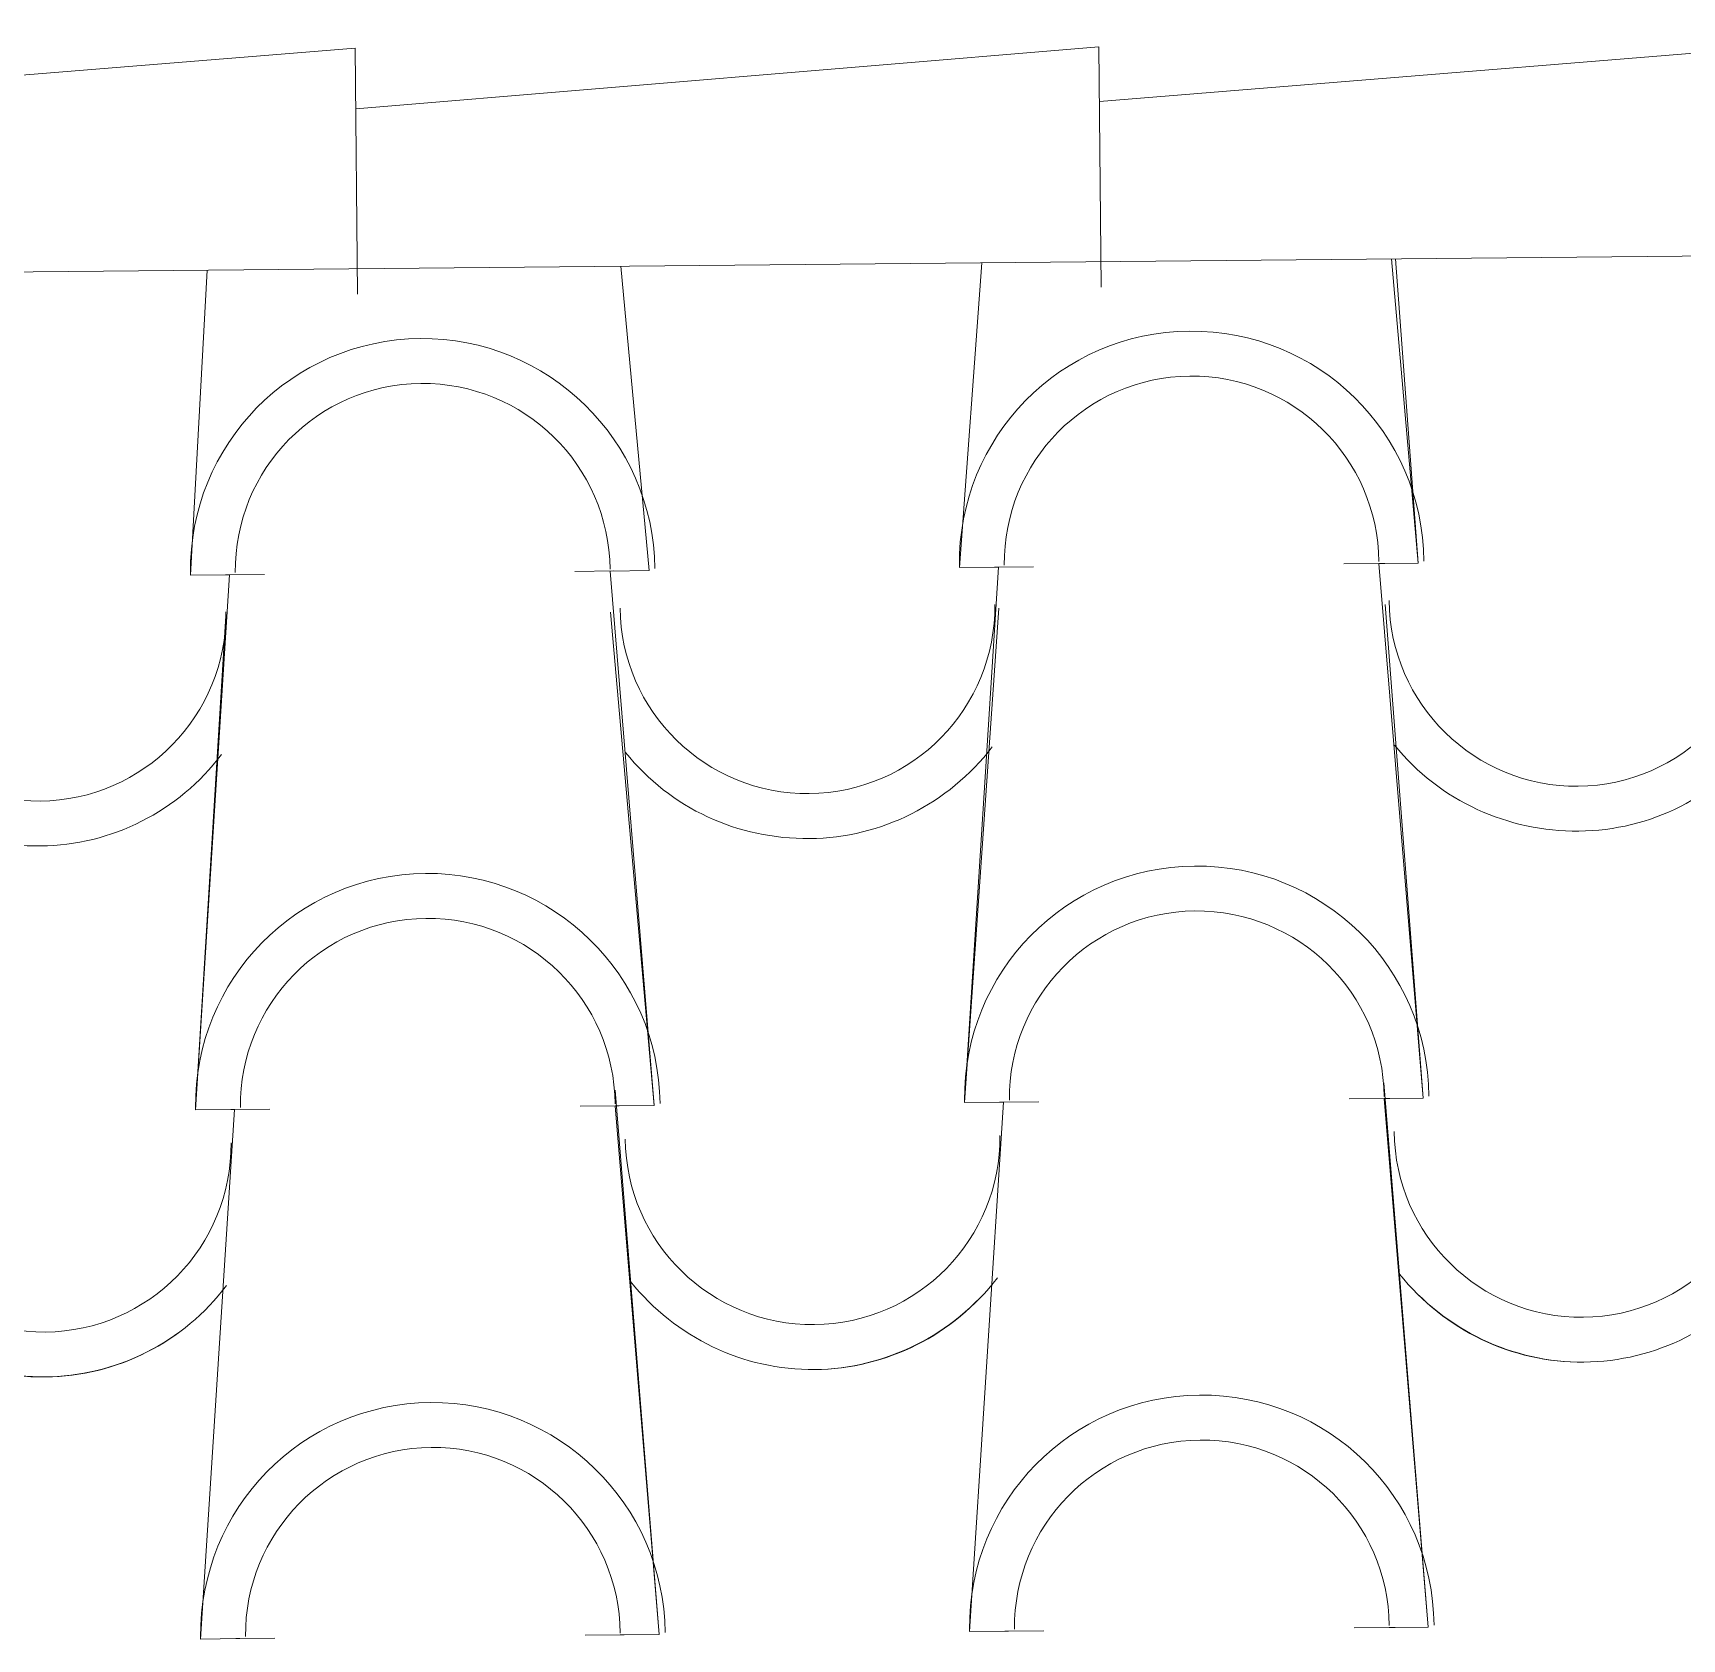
# Model space of a CAD drawing. Header units: millimetres. Extents: x 36985 to 49607, y -23856 to -17842.
# Drawn here: x 47109 to 47798, y -18523 to -17853 of the extents above; entities that cross this region are included whole.
import ezdxf

# ---------------------------------------------------------------- set-up
doc = ezdxf.new("R2010")
doc.units = ezdxf.units.MM
doc.layers.add('A-COB-___-___-EXI', color=250, linetype='Continuous', lineweight=25)

msp = doc.modelspace()

# ---------------------------------------------------------------- linework, layer by layer
at = {"layer": 'A-COB-___-___-EXI', "color": 18, "lineweight": 9}
for p, q in [((47351.8, -18076.96), (47335.51, -18077.11)), ((47350.17, -18076.97), (47366.46, -18076.81)), ((47512.25, -18075.41), (47495.96, -18075.57)), ((47510.62, -18075.43), (47526.91, -18075.27)), ((47673.51, -18073.86), (47656.41, -18074.03)), ((47671.07, -18073.89), (47687.36, -18073.73)), ((47191.36, -18078.5), (47175.07, -18078.66)), ((47189.73, -18078.51), (47206.02, -18078.36)), ((47675.66, -18297.02), (47658.56, -18297.19)), ((47673.22, -18297.05), (47689.5, -18296.89)), ((47191.87, -18301.68), (47208.16, -18301.52)), ((47353.95, -18300.12), (47337.66, -18300.27)), ((47352.32, -18300.13), (47368.61, -18299.98)), ((47512.77, -18298.59), (47529.06, -18298.43))]:
    msp.add_line(p, q, dxfattribs=at)
at = {"layer": 'A-COB-___-___-EXI', "color": 18, "lineweight": 9, "flags": 128}
for points in [[(47907.77, -17955.13), (47906.78, -17852.51), (47554.37, -17881.15)], [(47244.8, -17961.51), (47243.82, -17858.89), (46889.77, -17887.54)], [(47555.11, -17958.52), (47554.15, -17858.34), (47244.06, -17884.13)], [(37541.28, -18044.22), (48962.39, -17934.4), (48974.2, -18061.36), (48957.91, -18061.51), (48974.2, -18061.36), (48957.91, -18061.51), (48974.2, -18061.36), (48962.39, -17934.4), (48974.2, -18061.36), (48957.91, -18061.51), (48976.35, -18284.52), (48960.06, -18284.67), (48978.47, -18505.23), (48962.18, -18505.39), (48978.47, -18505.23), (48962.18, -18505.39), (48978.47, -18505.23), (48962.18, -18505.39), (48978.47, -18505.23), (48960.06, -18284.67), (48976.35, -18284.52), (48960.06, -18284.67)], [(47675.34, -18517.76), (47691.63, -18517.61), (47675.34, -18517.76), (47691.63, -18517.61), (47675.34, -18517.76), (47691.63, -18517.61), (47675.34, -18517.76), (47691.63, -18517.61), (47673.15, -18290.53), (47691.63, -18517.61), (47675.34, -18517.76), (47691.63, -18517.61), (47673.22, -18297.05), (47689.5, -18296.89), (47673.68, -18090.97), (47689.5, -18296.89), (47673.22, -18297.05), (47689.5, -18296.89), (47673.22, -18297.05), (47689.5, -18296.89), (47671.07, -18073.89), (47687.36, -18073.73), (47676.36, -17946.77)], [(47177.21, -18301.82), (47193.5, -18301.66), (47177.21, -18301.82), (47193.5, -18301.66), (47179.33, -18522.53), (47193.5, -18301.66), (47177.21, -18301.82), (47189.89, -18095.62), (47177.21, -18301.82), (47193.5, -18301.66), (47177.21, -18301.82), (47191.36, -18078.5), (47175.07, -18078.66), (47181.99, -17951.52), (47175.07, -18078.66), (47191.36, -18078.5), (47175.07, -18078.66), (47191.36, -18078.5), (47175.07, -18078.66), (47181.99, -17951.52)], [(47354.44, -18520.85), (47370.73, -18520.69), (47354.44, -18520.85), (47370.73, -18520.69), (47354.44, -18520.85), (47370.73, -18520.69), (47354.44, -18520.85), (47370.73, -18520.69), (47352.26, -18293.62), (47370.73, -18520.69), (47354.44, -18520.85), (47370.73, -18520.69), (47352.32, -18300.13), (47368.61, -18299.98), (47350.34, -18094.08), (47368.61, -18299.98), (47352.32, -18300.13), (47368.61, -18299.98), (47352.32, -18300.13), (47368.61, -18299.98), (47350.17, -18076.97), (47366.46, -18076.81), (47354.65, -17949.86), (47366.46, -18076.81), (47350.17, -18076.97), (47366.46, -18076.81), (47350.17, -18076.97), (47366.46, -18076.81), (47354.65, -17949.86)], [(47505.33, -17948.41), (47495.96, -18075.57), (47512.25, -18075.41), (47495.96, -18075.57), (47512.25, -18075.41), (47495.96, -18075.57), (47505.33, -17948.41), (47495.96, -18075.57), (47512.25, -18075.41), (47498.11, -18298.73), (47514.4, -18298.57), (47498.11, -18298.73), (47512.42, -18092.52), (47498.11, -18298.73), (47514.4, -18298.57), (47500.23, -18519.45), (47514.4, -18298.57), (47498.11, -18298.73), (47514.4, -18298.57), (47498.11, -18298.73)], [(47193.5, -18301.66), (47179.33, -18522.53), (47195.62, -18522.38), (47179.33, -18522.53), (47195.62, -18522.38), (47179.33, -18522.53), (47195.62, -18522.38), (47179.33, -18522.53), (47195.62, -18522.38), (47179.33, -18522.53)], [(47514.4, -18298.57), (47500.23, -18519.45), (47516.52, -18519.29), (47500.23, -18519.45), (47516.52, -18519.29), (47500.23, -18519.45), (47516.52, -18519.29), (47500.23, -18519.45), (47516.52, -18519.29), (47500.23, -18519.45)]]:
    msp.add_lwpolyline(points, dxfattribs=at)
for points in [[(47677.99, -17946.75), (47687.36, -18073.73), (47671.07, -18073.89), (47687.36, -18073.73), (47671.07, -18073.89), (47687.36, -18073.73)], [(47660.68, -18517.91), (47677.78, -18517.74)], [(47210.28, -18522.24), (47193.99, -18522.39)], [(47339.78, -18520.99), (47356.07, -18520.83)], [(47531.18, -18519.15), (47514.89, -18519.31)]]:
    msp.add_lwpolyline(points, close=True, dxfattribs=at)
at = {"layer": 'A-COB-___-___-EXI', "color": 18, "lineweight": 9}
for points in [[(47271.05, -17979.99), (47271.05, -17979.99), (47217.29, -17980.51), (47174.54, -18024.09), (47175.06, -18077.84)], [(47271.05, -17979.99), (47271.05, -17979.99), (47217.29, -17980.51), (47174.54, -18024.09), (47175.06, -18077.84)], [(47271.05, -17979.99), (47271.05, -17979.99), (47217.29, -17980.51), (47174.54, -18024.09), (47175.06, -18077.84)], [(47271.05, -17979.99), (47271.05, -17979.99), (47217.29, -17980.51), (47174.54, -18024.09), (47175.06, -18077.84)], [(47271.05, -17979.99), (47271.05, -17979.99), (47217.29, -17980.51), (47174.54, -18024.09), (47175.06, -18077.84)], [(47271.05, -17979.99), (47271.05, -17979.99), (47217.29, -17980.51), (47174.54, -18024.09), (47175.06, -18077.84)], [(47591.94, -17976.9), (47591.94, -17976.9), (47538.19, -17977.42), (47495.44, -18021), (47495.95, -18074.76)], [(47591.94, -17976.9), (47591.94, -17976.9), (47538.19, -17977.42), (47495.44, -18021), (47495.95, -18074.76)], [(47591.94, -17976.9), (47591.94, -17976.9), (47538.19, -17977.42), (47495.44, -18021), (47495.95, -18074.76)], [(47591.94, -17976.9), (47591.94, -17976.9), (47538.19, -17977.42), (47495.44, -18021), (47495.95, -18074.76)], [(47591.94, -17976.9), (47591.94, -17976.9), (47538.19, -17977.42), (47495.44, -18021), (47495.95, -18074.76)], [(47591.94, -17976.9), (47591.94, -17976.9), (47538.19, -17977.42), (47495.44, -18021), (47495.95, -18074.76)], [(47271.23, -17998.72), (47271.23, -17998.72), (47228.06, -17999.14), (47193.38, -18034.49), (47193.79, -18077.66)], [(47271.23, -17998.72), (47271.23, -17998.72), (47228.06, -17999.14), (47193.38, -18034.49), (47193.79, -18077.66)], [(47271.23, -17998.72), (47271.23, -17998.72), (47228.06, -17999.14), (47193.38, -18034.49), (47193.79, -18077.66)], [(47271.23, -17998.72), (47271.23, -17998.72), (47228.06, -17999.14), (47193.38, -18034.49), (47193.79, -18077.66)], [(47271.23, -17998.72), (47271.23, -17998.72), (47228.06, -17999.14), (47193.38, -18034.49), (47193.79, -18077.66)], [(47271.23, -17998.72), (47271.23, -17998.72), (47228.06, -17999.14), (47193.38, -18034.49), (47193.79, -18077.66)], [(47592.12, -17995.64), (47592.12, -17995.64), (47548.96, -17996.05), (47514.27, -18031.41), (47514.69, -18074.58)], [(47592.12, -17995.64), (47592.12, -17995.64), (47548.96, -17996.05), (47514.27, -18031.41), (47514.69, -18074.58)], [(47592.12, -17995.64), (47592.12, -17995.64), (47548.96, -17996.05), (47514.27, -18031.41), (47514.69, -18074.58)], [(47592.12, -17995.64), (47592.12, -17995.64), (47548.96, -17996.05), (47514.27, -18031.41), (47514.69, -18074.58)], [(47592.12, -17995.64), (47592.12, -17995.64), (47548.96, -17996.05), (47514.27, -18031.41), (47514.69, -18074.58)], [(47592.12, -17995.64), (47592.12, -17995.64), (47548.96, -17996.05), (47514.27, -18031.41), (47514.69, -18074.58)], [(47433.34, -18169.84), (47433.34, -18169.84), (47476.5, -18169.43), (47511.19, -18134.07), (47510.77, -18090.9)], [(47754.23, -18166.76), (47754.23, -18166.76), (47797.4, -18166.34), (47832.08, -18130.98), (47831.67, -18087.82)], [(47112.44, -18172.93), (47112.44, -18172.93), (47155.61, -18172.51), (47190.29, -18137.16), (47189.88, -18093.99)], [(47112.62, -18191.66), (47112.62, -18191.66), (47141.94, -18191.38), (47170.31, -18177.26), (47188, -18153.47)], [(47433.52, -18188.58), (47433.52, -18188.58), (47463.65, -18188.29), (47491.21, -18174.17), (47509.71, -18150.37)], [(47754.41, -18185.49), (47754.41, -18185.49), (47784.55, -18185.2), (47812.1, -18171.09), (47830.61, -18147.29)], [(47594.09, -18200.06), (47594.09, -18200.06), (47540.33, -18200.58), (47497.58, -18244.16), (47498.1, -18297.92)], [(47594.09, -18200.06), (47594.09, -18200.06), (47540.33, -18200.58), (47497.58, -18244.16), (47498.1, -18297.92)], [(47594.09, -18200.06), (47594.09, -18200.06), (47540.33, -18200.58), (47497.58, -18244.16), (47498.1, -18297.92)], [(47594.09, -18200.06), (47594.09, -18200.06), (47540.33, -18200.58), (47497.58, -18244.16), (47498.1, -18297.92)], [(47594.09, -18200.06), (47594.09, -18200.06), (47540.33, -18200.58), (47497.58, -18244.16), (47498.1, -18297.92)], [(47594.09, -18200.06), (47594.09, -18200.06), (47540.33, -18200.58), (47497.58, -18244.16), (47498.1, -18297.92)], [(47273.19, -18203.15), (47273.19, -18203.15), (47219.44, -18203.67), (47176.69, -18247.25), (47177.2, -18301)], [(47273.19, -18203.15), (47273.19, -18203.15), (47219.44, -18203.67), (47176.69, -18247.25), (47177.2, -18301)], [(47273.19, -18203.15), (47273.19, -18203.15), (47219.44, -18203.67), (47176.69, -18247.25), (47177.2, -18301)], [(47273.19, -18203.15), (47273.19, -18203.15), (47219.44, -18203.67), (47176.69, -18247.25), (47177.2, -18301)], [(47273.19, -18203.15), (47273.19, -18203.15), (47219.44, -18203.67), (47176.69, -18247.25), (47177.2, -18301)], [(47273.19, -18203.15), (47273.19, -18203.15), (47219.44, -18203.67), (47176.69, -18247.25), (47177.2, -18301)], [(47273.37, -18221.88), (47273.37, -18221.88), (47230.21, -18222.3), (47195.52, -18257.66), (47195.94, -18300.82)], [(47273.37, -18221.88), (47273.37, -18221.88), (47230.21, -18222.3), (47195.52, -18257.66), (47195.94, -18300.82)], [(47273.37, -18221.88), (47273.37, -18221.88), (47230.21, -18222.3), (47195.52, -18257.66), (47195.94, -18300.82)], [(47273.37, -18221.88), (47273.37, -18221.88), (47230.21, -18222.3), (47195.52, -18257.66), (47195.94, -18300.82)], [(47273.37, -18221.88), (47273.37, -18221.88), (47230.21, -18222.3), (47195.52, -18257.66), (47195.94, -18300.82)], [(47273.37, -18221.88), (47273.37, -18221.88), (47230.21, -18222.3), (47195.52, -18257.66), (47195.94, -18300.82)], [(47594.27, -18218.8), (47594.27, -18218.8), (47551.1, -18219.21), (47516.42, -18254.57), (47516.83, -18297.74)], [(47594.27, -18218.8), (47594.27, -18218.8), (47551.1, -18219.21), (47516.42, -18254.57), (47516.83, -18297.74)], [(47594.27, -18218.8), (47594.27, -18218.8), (47551.1, -18219.21), (47516.42, -18254.57), (47516.83, -18297.74)], [(47594.27, -18218.8), (47594.27, -18218.8), (47551.1, -18219.21), (47516.42, -18254.57), (47516.83, -18297.74)], [(47594.27, -18218.8), (47594.27, -18218.8), (47551.1, -18219.21), (47516.42, -18254.57), (47516.83, -18297.74)], [(47594.27, -18218.8), (47594.27, -18218.8), (47551.1, -18219.21), (47516.42, -18254.57), (47516.83, -18297.74)], [(47756.36, -18388.29), (47756.36, -18388.29), (47799.53, -18387.87), (47834.21, -18352.52), (47833.8, -18309.35)], [(47114.57, -18394.46), (47114.57, -18394.46), (47157.74, -18394.05), (47192.42, -18358.69), (47192.01, -18315.52)], [(47435.47, -18391.37), (47435.47, -18391.37), (47478.63, -18390.96), (47513.32, -18355.6), (47512.9, -18312.44)], [(47435.65, -18410.11), (47435.65, -18410.11), (47465.78, -18409.82), (47493.34, -18395.71), (47511.84, -18371.91)], [(47435.65, -18410.11), (47435.65, -18410.11), (47464.97, -18409.83), (47493.34, -18395.71), (47511.84, -18371.91)], [(47756.54, -18407.02), (47756.54, -18407.02), (47786.68, -18406.73), (47814.23, -18392.62), (47832.74, -18368.82)], [(47756.54, -18407.02), (47756.54, -18407.02), (47786.68, -18406.73), (47814.23, -18392.62), (47832.74, -18368.82)], [(47113.94, -18413.2), (47113.94, -18413.2), (47144.07, -18412.91), (47172.44, -18398.79), (47190.13, -18375)], [(47114.75, -18413.19), (47114.75, -18413.19), (47144.07, -18412.91), (47172.44, -18398.79), (47190.13, -18375)], [(47596.21, -18420.78), (47596.21, -18420.78), (47542.46, -18421.3), (47499.71, -18464.88), (47500.22, -18518.63)], [(47596.21, -18420.78), (47596.21, -18420.78), (47542.46, -18421.3), (47499.71, -18464.88), (47500.22, -18518.63)], [(47596.21, -18420.78), (47596.21, -18420.78), (47542.46, -18421.3), (47499.71, -18464.88), (47500.22, -18518.63)], [(47596.21, -18420.78), (47596.21, -18420.78), (47542.46, -18421.3), (47499.71, -18464.88), (47500.22, -18518.63)], [(47596.21, -18420.78), (47596.21, -18420.78), (47542.46, -18421.3), (47499.71, -18464.88), (47500.22, -18518.63)], [(47596.21, -18420.78), (47596.21, -18420.78), (47542.46, -18421.3), (47499.71, -18464.88), (47500.22, -18518.63)], [(47596.21, -18420.78), (47596.21, -18420.78), (47542.46, -18421.3), (47499.71, -18464.88), (47500.22, -18518.63)], [(47596.21, -18420.78), (47596.21, -18420.78), (47542.46, -18421.3), (47499.71, -18464.88), (47500.22, -18518.63)], [(47596.21, -18420.78), (47596.21, -18420.78), (47542.46, -18421.3), (47499.71, -18464.88), (47500.22, -18518.63)], [(47275.32, -18423.87), (47275.32, -18423.87), (47221.56, -18424.38), (47178.81, -18467.97), (47179.33, -18521.72)], [(47275.32, -18423.87), (47275.32, -18423.87), (47221.56, -18424.38), (47178.81, -18467.97), (47179.33, -18521.72)], [(47275.32, -18423.87), (47275.32, -18423.87), (47221.56, -18424.38), (47178.81, -18467.97), (47179.33, -18521.72)], [(47275.32, -18423.87), (47275.32, -18423.87), (47221.56, -18424.38), (47178.81, -18467.97), (47179.33, -18521.72)], [(47275.32, -18423.87), (47275.32, -18423.87), (47221.56, -18424.38), (47178.81, -18467.97), (47179.33, -18521.72)], [(47275.32, -18423.87), (47275.32, -18423.87), (47221.56, -18424.38), (47178.81, -18467.97), (47179.33, -18521.72)], [(47275.32, -18423.87), (47275.32, -18423.87), (47221.56, -18424.38), (47178.81, -18467.97), (47179.33, -18521.72)], [(47275.32, -18423.87), (47275.32, -18423.87), (47221.56, -18424.38), (47178.81, -18467.97), (47179.33, -18521.72)], [(47275.32, -18423.87), (47275.32, -18423.87), (47221.56, -18424.38), (47178.81, -18467.97), (47179.33, -18521.72)], [(47275.5, -18442.6), (47275.5, -18442.6), (47232.33, -18443.01), (47197.64, -18478.37), (47198.06, -18521.54)], [(47275.5, -18442.6), (47275.5, -18442.6), (47232.33, -18443.01), (47197.64, -18478.37), (47198.06, -18521.54)], [(47275.5, -18442.6), (47275.5, -18442.6), (47232.33, -18443.01), (47197.64, -18478.37), (47198.06, -18521.54)], [(47275.5, -18442.6), (47275.5, -18442.6), (47232.33, -18443.01), (47197.64, -18478.37), (47198.06, -18521.54)], [(47275.5, -18442.6), (47275.5, -18442.6), (47232.33, -18443.01), (47197.64, -18478.37), (47198.06, -18521.54)], [(47275.5, -18442.6), (47275.5, -18442.6), (47232.33, -18443.01), (47197.64, -18478.37), (47198.06, -18521.54)], [(47275.5, -18442.6), (47275.5, -18442.6), (47232.33, -18443.01), (47197.64, -18478.37), (47198.06, -18521.54)], [(47275.5, -18442.6), (47275.5, -18442.6), (47232.33, -18443.01), (47197.64, -18478.37), (47198.06, -18521.54)], [(47275.5, -18442.6), (47275.5, -18442.6), (47232.33, -18443.01), (47197.64, -18478.37), (47198.06, -18521.54)], [(47596.39, -18439.51), (47596.39, -18439.51), (47553.22, -18439.93), (47518.54, -18475.29), (47518.95, -18518.45)], [(47596.39, -18439.51), (47596.39, -18439.51), (47553.22, -18439.93), (47518.54, -18475.29), (47518.95, -18518.45)], [(47596.39, -18439.51), (47596.39, -18439.51), (47553.22, -18439.93), (47518.54, -18475.29), (47518.95, -18518.45)], [(47596.39, -18439.51), (47596.39, -18439.51), (47553.22, -18439.93), (47518.54, -18475.29), (47518.95, -18518.45)], [(47596.39, -18439.51), (47596.39, -18439.51), (47553.22, -18439.93), (47518.54, -18475.29), (47518.95, -18518.45)], [(47596.39, -18439.51), (47596.39, -18439.51), (47553.22, -18439.93), (47518.54, -18475.29), (47518.95, -18518.45)], [(47596.39, -18439.51), (47596.39, -18439.51), (47553.22, -18439.93), (47518.54, -18475.29), (47518.95, -18518.45)], [(47596.39, -18439.51), (47596.39, -18439.51), (47553.22, -18439.93), (47518.54, -18475.29), (47518.95, -18518.45)], [(47596.39, -18439.51), (47596.39, -18439.51), (47553.22, -18439.93), (47518.54, -18475.29), (47518.95, -18518.45)]]:
    msp.add_open_spline(points, degree=3, knots=[0.125, 0.125, 0.125, 0.125, 0.125001, 1, 1, 1, 1], dxfattribs=at)
for points in [[(47368.9, -18075.98), (47368.38, -18022.22), (47323.99, -17979.48), (47271.05, -17979.99)], [(47368.9, -18075.98), (47368.38, -18022.22), (47323.99, -17979.48), (47271.05, -17979.99)], [(47368.9, -18075.98), (47368.38, -18022.22), (47323.99, -17979.48), (47271.05, -17979.99)], [(47368.9, -18075.98), (47368.38, -18022.22), (47323.99, -17979.48), (47271.05, -17979.99)], [(47368.9, -18075.98), (47368.38, -18022.22), (47323.99, -17979.48), (47271.05, -17979.99)], [(47368.9, -18075.98), (47368.38, -18022.22), (47323.99, -17979.48), (47271.05, -17979.99)], [(47689.79, -18072.89), (47689.28, -18019.14), (47645.7, -17976.39), (47591.94, -17976.9)], [(47689.79, -18072.89), (47689.28, -18019.14), (47645.7, -17976.39), (47591.94, -17976.9)], [(47689.79, -18072.89), (47689.28, -18019.14), (47645.7, -17976.39), (47591.94, -17976.9)], [(47689.79, -18072.89), (47689.28, -18019.14), (47645.7, -17976.39), (47591.94, -17976.9)], [(47689.79, -18072.89), (47689.28, -18019.14), (47645.7, -17976.39), (47591.94, -17976.9)], [(47689.79, -18072.89), (47689.28, -18019.14), (47645.7, -17976.39), (47591.94, -17976.9)], [(47671.06, -18073.07), (47670.65, -18029.91), (47635.29, -17995.22), (47592.12, -17995.64)], [(47671.06, -18073.07), (47670.65, -18029.91), (47635.29, -17995.22), (47592.12, -17995.64)], [(47671.06, -18073.07), (47670.65, -18029.91), (47635.29, -17995.22), (47592.12, -17995.64)], [(47671.06, -18073.07), (47670.65, -18029.91), (47635.29, -17995.22), (47592.12, -17995.64)], [(47671.06, -18073.07), (47670.65, -18029.91), (47635.29, -17995.22), (47592.12, -17995.64)], [(47671.06, -18073.07), (47670.65, -18029.91), (47635.29, -17995.22), (47592.12, -17995.64)], [(47350.17, -18076.16), (47349.75, -18032.99), (47314.39, -17998.31), (47271.23, -17998.72)], [(47350.17, -18076.16), (47349.75, -18032.99), (47314.39, -17998.31), (47271.23, -17998.72)], [(47350.17, -18076.16), (47349.75, -18032.99), (47314.39, -17998.31), (47271.23, -17998.72)], [(47350.17, -18076.16), (47349.75, -18032.99), (47314.39, -17998.31), (47271.23, -17998.72)], [(47350.17, -18076.16), (47349.75, -18032.99), (47314.39, -17998.31), (47271.23, -17998.72)], [(47350.17, -18076.16), (47349.75, -18032.99), (47314.39, -17998.31), (47271.23, -17998.72)], [(47675.29, -18089.32), (47675.71, -18132.49), (47711.06, -18167.17), (47754.23, -18166.76)], [(47033.5, -18095.49), (47033.92, -18138.66), (47069.27, -18173.34), (47112.44, -18172.93)], [(47354.4, -18092.41), (47354.81, -18135.57), (47390.17, -18170.26), (47433.34, -18169.84)], [(47356.6, -18152.66), (47375.56, -18176.1), (47403.38, -18188.87), (47433.52, -18188.58)], [(47677.5, -18149.58), (47696.46, -18173.01), (47725.09, -18185.77), (47754.41, -18185.49)], [(47035.71, -18155.75), (47054.67, -18179.19), (47082.48, -18191.95), (47112.62, -18191.66)], [(47691.94, -18296.05), (47691.42, -18242.3), (47647.84, -18199.55), (47594.09, -18200.06)], [(47691.94, -18296.05), (47691.42, -18242.3), (47647.84, -18199.55), (47594.09, -18200.06)], [(47691.94, -18296.05), (47691.42, -18242.3), (47647.84, -18199.55), (47594.09, -18200.06)], [(47691.94, -18296.05), (47691.42, -18242.3), (47647.84, -18199.55), (47594.09, -18200.06)], [(47691.94, -18296.05), (47691.42, -18242.3), (47647.84, -18199.55), (47594.09, -18200.06)], [(47691.94, -18296.05), (47691.42, -18242.3), (47647.84, -18199.55), (47594.09, -18200.06)], [(47371.04, -18299.14), (47370.53, -18245.38), (47326.13, -18202.64), (47273.19, -18203.15)], [(47371.04, -18299.14), (47370.53, -18245.38), (47326.13, -18202.64), (47273.19, -18203.15)], [(47371.04, -18299.14), (47370.53, -18245.38), (47326.13, -18202.64), (47273.19, -18203.15)], [(47371.04, -18299.14), (47370.53, -18245.38), (47326.13, -18202.64), (47273.19, -18203.15)], [(47371.04, -18299.14), (47370.53, -18245.38), (47326.13, -18202.64), (47273.19, -18203.15)], [(47371.04, -18299.14), (47370.53, -18245.38), (47326.13, -18202.64), (47273.19, -18203.15)], [(47352.31, -18299.32), (47351.9, -18256.15), (47316.54, -18221.47), (47273.37, -18221.88)], [(47352.31, -18299.32), (47351.9, -18256.15), (47316.54, -18221.47), (47273.37, -18221.88)], [(47352.31, -18299.32), (47351.9, -18256.15), (47316.54, -18221.47), (47273.37, -18221.88)], [(47352.31, -18299.32), (47351.9, -18256.15), (47316.54, -18221.47), (47273.37, -18221.88)], [(47352.31, -18299.32), (47351.9, -18256.15), (47316.54, -18221.47), (47273.37, -18221.88)], [(47352.31, -18299.32), (47351.9, -18256.15), (47316.54, -18221.47), (47273.37, -18221.88)], [(47673.21, -18296.23), (47672.79, -18253.07), (47637.43, -18218.38), (47594.27, -18218.8)], [(47673.21, -18296.23), (47672.79, -18253.07), (47637.43, -18218.38), (47594.27, -18218.8)], [(47673.21, -18296.23), (47672.79, -18253.07), (47637.43, -18218.38), (47594.27, -18218.8)], [(47673.21, -18296.23), (47672.79, -18253.07), (47637.43, -18218.38), (47594.27, -18218.8)], [(47673.21, -18296.23), (47672.79, -18253.07), (47637.43, -18218.38), (47594.27, -18218.8)], [(47673.21, -18296.23), (47672.79, -18253.07), (47637.43, -18218.38), (47594.27, -18218.8)], [(47677.42, -18310.85), (47677.84, -18354.02), (47713.19, -18388.7), (47756.36, -18388.29)], [(47035.63, -18317.02), (47036.05, -18360.19), (47071.4, -18394.88), (47114.57, -18394.46)], [(47356.53, -18313.94), (47356.94, -18357.11), (47392.3, -18391.79), (47435.47, -18391.37)], [(47358.73, -18373.38), (47377.69, -18396.82), (47405.51, -18410.4), (47435.65, -18410.11)], [(47358.73, -18373.38), (47377.69, -18396.82), (47405.51, -18410.4), (47435.65, -18410.11)], [(47679.62, -18370.29), (47698.58, -18393.73), (47727.22, -18407.3), (47756.54, -18407.02)], [(47679.62, -18370.29), (47698.58, -18393.73), (47726.41, -18407.31), (47756.54, -18407.02)], [(47037.83, -18376.46), (47056.79, -18399.9), (47084.61, -18413.48), (47114.75, -18413.19)], [(47037.83, -18376.46), (47055.98, -18399.91), (47084.61, -18413.48), (47113.94, -18413.2)], [(47694.06, -18516.77), (47693.55, -18463.02), (47649.96, -18420.26), (47596.21, -18420.78)], [(47694.06, -18516.77), (47693.55, -18463.02), (47649.96, -18420.26), (47596.21, -18420.78)], [(47694.06, -18516.77), (47693.55, -18463.02), (47649.96, -18420.26), (47596.21, -18420.78)], [(47694.06, -18516.77), (47693.55, -18463.02), (47649.96, -18420.26), (47596.21, -18420.78)], [(47694.06, -18516.77), (47693.55, -18463.02), (47649.96, -18420.26), (47596.21, -18420.78)], [(47694.06, -18516.77), (47693.55, -18463.02), (47649.96, -18420.26), (47596.21, -18420.78)], [(47694.06, -18516.77), (47693.55, -18463.02), (47649.96, -18420.26), (47596.21, -18420.78)], [(47694.06, -18516.77), (47693.55, -18463.02), (47649.96, -18420.26), (47596.21, -18420.78)], [(47694.06, -18516.77), (47693.55, -18463.02), (47649.96, -18420.26), (47596.21, -18420.78)], [(47373.17, -18519.86), (47372.65, -18466.1), (47328.25, -18423.36), (47275.32, -18423.87)], [(47373.17, -18519.86), (47372.65, -18466.1), (47328.25, -18423.36), (47275.32, -18423.87)], [(47373.17, -18519.86), (47372.65, -18466.1), (47328.25, -18423.36), (47275.32, -18423.87)], [(47373.17, -18519.86), (47372.65, -18466.1), (47328.25, -18423.36), (47275.32, -18423.87)], [(47373.17, -18519.86), (47372.65, -18466.1), (47328.25, -18423.36), (47275.32, -18423.87)], [(47373.17, -18519.86), (47372.65, -18466.1), (47328.25, -18423.36), (47275.32, -18423.87)], [(47373.17, -18519.86), (47372.65, -18466.1), (47328.25, -18423.36), (47275.32, -18423.87)], [(47373.17, -18519.86), (47372.65, -18466.1), (47328.25, -18423.36), (47275.32, -18423.87)], [(47373.17, -18519.86), (47372.65, -18466.1), (47328.25, -18423.36), (47275.32, -18423.87)], [(47354.43, -18520.04), (47354.02, -18476.87), (47318.66, -18442.18), (47275.5, -18442.6)], [(47354.43, -18520.04), (47354.02, -18476.87), (47318.66, -18442.18), (47275.5, -18442.6)], [(47354.43, -18520.04), (47354.02, -18476.87), (47318.66, -18442.18), (47275.5, -18442.6)], [(47354.43, -18520.04), (47354.02, -18476.87), (47318.66, -18442.18), (47275.5, -18442.6)], [(47354.43, -18520.04), (47354.02, -18476.87), (47318.66, -18442.18), (47275.5, -18442.6)], [(47354.43, -18520.04), (47354.02, -18476.87), (47318.66, -18442.18), (47275.5, -18442.6)], [(47354.43, -18520.04), (47354.02, -18476.87), (47318.66, -18442.18), (47275.5, -18442.6)], [(47354.43, -18520.04), (47354.02, -18476.87), (47318.66, -18442.18), (47275.5, -18442.6)], [(47354.43, -18520.04), (47354.02, -18476.87), (47318.66, -18442.18), (47275.5, -18442.6)], [(47675.33, -18516.95), (47674.92, -18473.78), (47639.56, -18439.1), (47596.39, -18439.51)], [(47675.33, -18516.95), (47674.92, -18473.78), (47639.56, -18439.1), (47596.39, -18439.51)], [(47675.33, -18516.95), (47674.92, -18473.78), (47639.56, -18439.1), (47596.39, -18439.51)], [(47675.33, -18516.95), (47674.92, -18473.78), (47639.56, -18439.1), (47596.39, -18439.51)], [(47675.33, -18516.95), (47674.92, -18473.78), (47639.56, -18439.1), (47596.39, -18439.51)], [(47675.33, -18516.95), (47674.92, -18473.78), (47639.56, -18439.1), (47596.39, -18439.51)], [(47675.33, -18516.95), (47674.92, -18473.78), (47639.56, -18439.1), (47596.39, -18439.51)], [(47675.33, -18516.95), (47674.92, -18473.78), (47639.56, -18439.1), (47596.39, -18439.51)], [(47675.33, -18516.95), (47674.92, -18473.78), (47639.56, -18439.1), (47596.39, -18439.51)]]:
    msp.add_open_spline(points, degree=3, dxfattribs=at)

doc.saveas('drawing.dxf')
